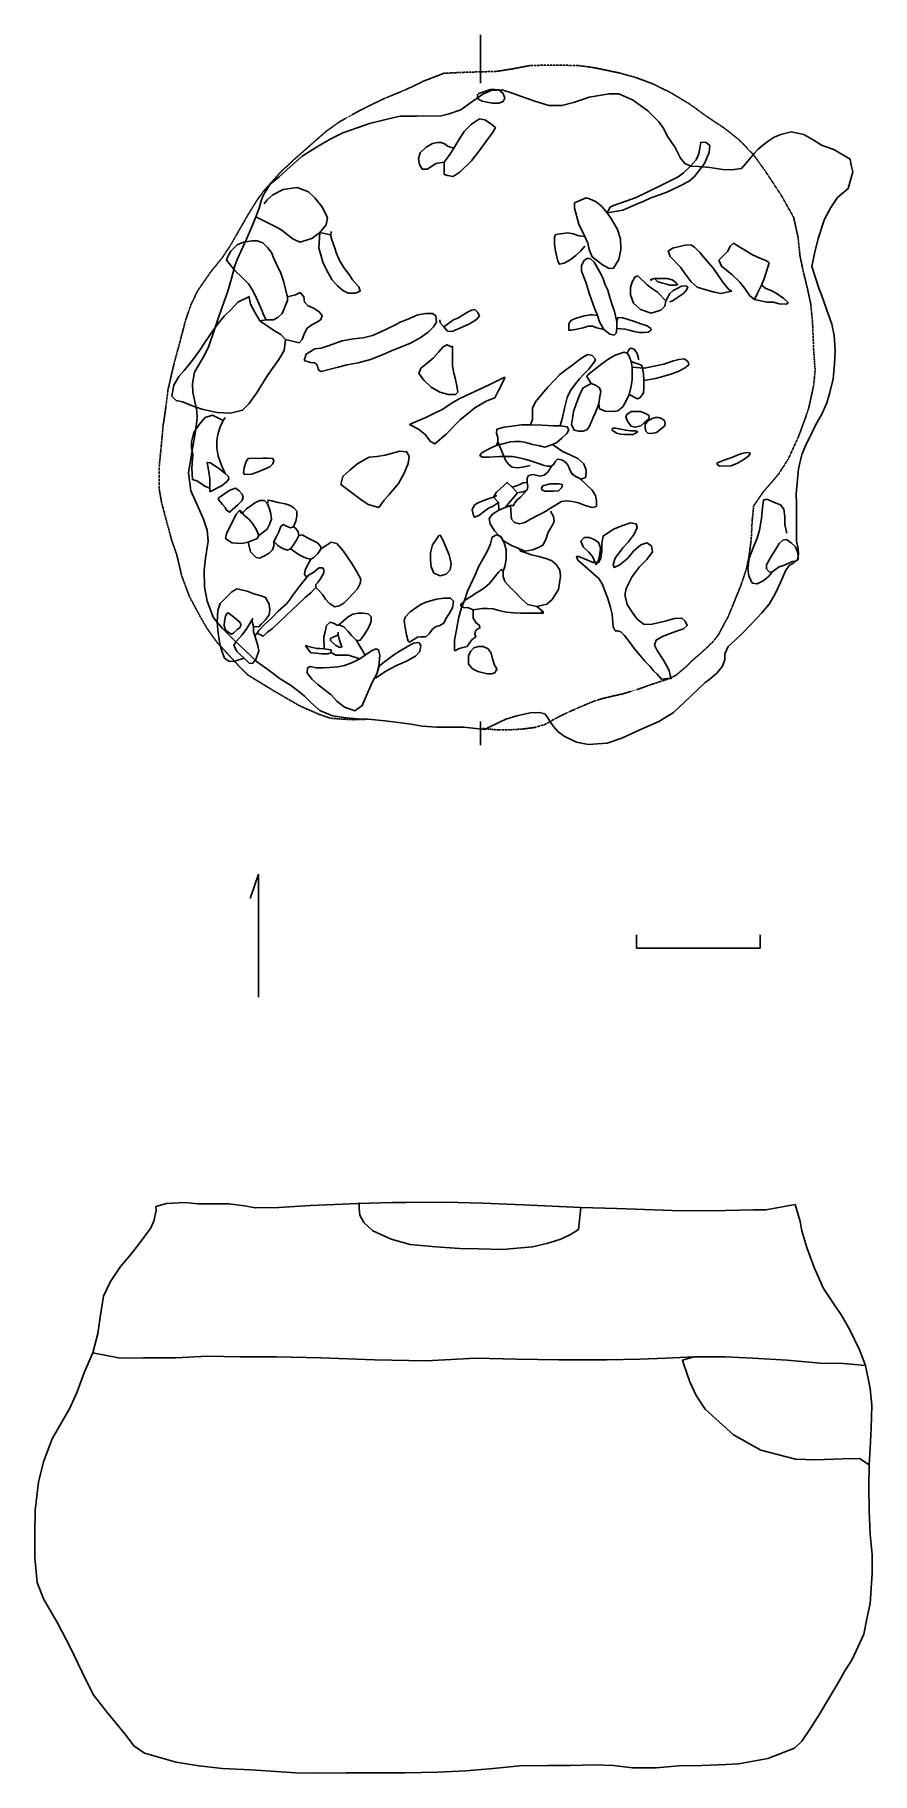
# Model space of a CAD drawing. Extents: x 4502 to 23438, y 8342 to 47637.
import ezdxf

# ---------------------------------------------------------------- set-up
doc = ezdxf.new("R2010")
doc.units = 0
doc.linetypes.add('HIDDEN', pattern=[0.375, 0.25, -0.125])
for name, color, linetype in [('LAYER24', 8, 'CONTINUOUS'), ('LAYER25', 2, 'CONTINUOUS'), ('LAYER33', 3, 'CONTINUOUS'), ('LAYER49', 1, 'CONTINUOUS'), ('LAYER8', 7, 'CONTINUOUS')]:
    doc.layers.add(name, color=color, linetype=linetype)

msp = doc.modelspace()

# ---------------------------------------------------------------- linework, layer by layer
at = {"layer": 'LAYER24', "color": 8, "linetype": 'CONTINUOUS'}
for points in [[(14543.8338, 46312.9371), (14510.7287, 46279.8319), (14521.7534, 46191.5578), (14621.0666, 46136.3745), (14841.7722, 46092.247), (14996.2543, 46092.247), (15095.5663, 46125.3474), (15128.6715, 46202.5801), (15095.5663, 46312.9371), (14996.2543, 46390.1841), (14907.9814, 46401.2065), (14808.6682, 46401.2065), (14543.8338, 46312.9371)], [(13793.4583, 44470.1357), (13760.3543, 44481.1581), (13837.6026, 44459.0943), (13958.9807, 44437.0305), (14124.5019, 44536.3413), (14367.2724, 44779.0952), (14554.8574, 45021.8682), (14731.4188, 45264.6364), (14852.7969, 45419.1209), (14919.0049, 45540.5097), (14808.6682, 45628.7839), (14676.251, 45717.058), (14554.8574, 45739.1218), (14378.3115, 45617.7425), (14212.7903, 45452.2213), (14091.3979, 45264.6364), (13981.06, 45077.0371), (13903.8117, 44955.6578), (13826.5635, 44845.3056), (13760.3543, 44757.0314), (13760.3543, 44481.1581)], [(13981.06, 45077.0371), (13837.6026, 45121.179), (13782.4348, 45165.3256), (13694.1463, 45198.4308), (13605.8734, 45198.4308), (13495.52, 45176.3479), (13352.0781, 45099.1152), (13219.6609, 44966.6849), (13175.5167, 44834.2832), (13197.5816, 44701.8625), (13263.7896, 44602.5517), (13374.143, 44602.5517), (13473.455, 44657.7206), (13572.7682, 44723.9262), (13760.3543, 44757.0314)], [(17445.9727, 43609.4199), (17512.1818, 43741.8406), (17589.4301, 43774.9411), (17887.3684, 43885.279), (18097.0195, 43962.5308), (18361.8539, 44083.9196), (18670.8324, 44238.4042), (18902.5628, 44348.7421), (19046.0202, 44425.9891), (19167.3971, 44514.2632), (19321.8781, 44657.7206), (19454.2953, 44812.2004), (19520.5056, 44944.6164), (19542.5861, 45077.0371), (19564.6499, 45209.4531), (19686.0268, 45198.4308), (19763.2762, 45132.2204), (19752.236, 44977.7216), (19641.8981, 44723.9262), (19421.1913, 44437.0305), (19299.8143, 44326.6783), (19112.2282, 44227.3627), (18781.1846, 44072.883), (18582.5595, 44006.6726), (18417.0383, 43940.467), (18273.5809, 43874.2566), (18108.0585, 43808.0462), (17953.5776, 43741.8406), (17799.08, 43675.6303), (17445.9727, 43609.4199)], [(10218.1934, 41634.1882), (10218.1934, 41711.4352), (10129.9205, 42064.5413), (10063.7113, 42252.1453), (9964.3981, 42450.7717), (9909.2291, 42583.1877), (9854.0453, 42715.6037), (9765.7723, 42825.9416), (9655.4195, 42936.2938), (9534.042, 42980.4404), (9423.6892, 42980.4404), (9225.0634, 42947.3352), (9081.6215, 42892.1519), (8938.1647, 42748.7088), (8871.9561, 42638.3566), (8838.8515, 42539.0458), (9026.4376, 42307.3143), (9191.9588, 42152.8298), (9335.4162, 42009.3771), (9434.7288, 41854.8926), (9511.9776, 41700.3938), (9578.1862, 41545.914), (9633.3552, 41413.4981), (9677.4994, 41303.1458), (9732.6677, 41192.8079), (9898.1895, 41192.8079), (9997.5033, 41247.9769), (10096.8165, 41336.2463), (10096.8165, 41336.2463)], [(11211.3228, 43190.0891), (11189.2579, 43112.8564), (11222.3619, 43002.5042), (11277.5308, 42836.983), (11321.675, 42693.5256), (11398.9244, 42516.9773), (11509.2612, 42351.4561), (11608.5743, 42219.0401), (11685.8226, 42097.6465), (11829.28, 41943.1668), (11862.384, 41843.8512), (11752.0317, 41799.7094), (11586.5094, 41799.7094), (11465.1324, 41854.8926), (11343.74, 41965.2305), (11222.3619, 42108.6879), (11089.9447, 42340.4195), (11012.6965, 42494.8992), (10968.5677, 42660.4204), (10924.4235, 42814.9192), (10946.4885, 43168.0253), (11189.2579, 43112.8564)], [(17026.6562, 42583.1877), (16982.512, 42583.1877), (16916.304, 42528.0044), (16861.135, 42417.6665), (16861.135, 42296.2729), (16960.4482, 42042.4776), (17048.7211, 41777.6456), (17081.8251, 41667.2934), (17159.0745, 41457.6399), (17225.2825, 41292.1187), (17269.4113, 41148.6613), (17368.7244, 40972.1035), (17501.1416, 40872.7879), (17600.4548, 40850.7242), (17644.599, 40894.866), (17666.6628, 40994.1816), (17666.6628, 41148.6613), (17611.4938, 41380.3929), (17556.3261, 41534.8726), (17501.1416, 41700.3938), (17457.0129, 41865.9197), (17401.8284, 41987.3086), (17346.6595, 42141.7931), (17269.4113, 42285.2315), (17148.0343, 42494.8992), (17070.7849, 42572.1463), (16982.512, 42583.1877)], [(18450.1423, 42075.5827), (18428.0618, 42108.6879), (18516.3503, 42130.7517), (18648.7675, 42130.7517), (18803.2496, 42130.7517), (18913.603, 42097.6465), (18990.8357, 42042.4776), (19034.98, 41987.3086), (18990.8357, 41976.2719), (18858.4186, 41976.2719), (18792.2094, 41998.3357), (18703.9364, 42020.4138), (18593.5842, 42053.519), (18516.3503, 42130.7517)], [(10218.1934, 41711.4352), (10394.7548, 41755.5818), (10505.107, 41810.7508), (10582.3409, 41711.4352), (10604.4202, 41590.0606), (10681.6529, 41512.8089), (10803.0466, 41457.6399), (10924.4235, 41380.3929), (11001.6717, 41292.1187), (10968.5677, 41203.8303), (10891.3195, 41148.6613), (10769.9426, 41082.4557), (10659.5892, 41005.2039), (10604.4202, 40894.866), (10549.2358, 40751.4086), (10483.0278, 40674.1616), (10174.0647, 40751.4086)], [(18869.4576, 41590.0606), (18869.4576, 41601.083), (18935.6668, 41634.1882), (19034.98, 41700.3938), (19167.3971, 41788.6822), (19244.6454, 41876.9564), (19266.7103, 41932.1253), (19222.5661, 41965.2305), (19123.2529, 41954.2082), (19023.9397, 41899.0392), (18935.6668, 41854.8926), (18858.4186, 41788.6822), (18770.1456, 41623.1611)], [(20932.967, 41976.2719), (21032.2802, 41899.0392), (21153.6571, 41854.8926), (21264.0094, 41799.7094), (21440.5553, 41678.33), (21539.8684, 41579.0192), (21495.7409, 41545.914), (21330.2173, 41556.9412), (21208.8261, 41590.0606), (21054.344, 41590.0606), (20778.4706, 41656.2663)], [(10096.8165, 41336.2463), (10218.1934, 41634.1882)], [(10593.38, 40276.9089), (10604.4202, 40298.9917), (10637.5254, 40420.3663), (10836.1506, 40541.7456), (10979.5925, 40552.787), (11134.0889, 40607.956), (11454.0922, 40718.3082), (11707.8875, 40762.45), (11928.5931, 40784.5138), (12138.243, 40839.6828), (12314.8044, 40916.9345), (12656.8882, 41082.4557), (12767.2249, 41137.6247), (12921.7226, 41203.8303), (13164.4765, 41303.1458), (13341.0378, 41336.2463), (13495.52, 41336.2463), (13572.7682, 41281.0821), (13583.8084, 41137.6247), (13517.6004, 41038.3091), (13396.2068, 40916.9345), (13219.6609, 40784.5138), (12998.9553, 40663.1392), (12833.4341, 40596.9289), (12579.6388, 40497.6181), (12381.0136, 40409.3296), (12094.1143, 40298.9917), (11818.2397, 40221.7399), (11564.4456, 40177.5981), (11365.8193, 40122.4291), (10979.5925, 40023.1183), (10935.4637, 40045.1821), (10913.3833, 40089.3239), (10891.3195, 40144.4929), (10869.2545, 40188.6395), (10825.1103, 40221.7399), (10736.8374, 40232.7813), (10593.38, 40276.9089)], [(13661.0412, 41192.8079), (13672.0814, 41126.5976), (13749.3296, 41038.3091), (13837.6026, 40938.9983), (13936.9157, 40927.9712), (14179.6863, 41038.3091), (14334.1673, 41104.5195), (14488.6494, 41203.8303), (14554.8574, 41281.0821), (14510.7287, 41369.3515), (14455.5454, 41424.5395), (14378.3115, 41413.4981), (14290.023, 41369.3515), (14190.7099, 41303.1458), (14080.3731, 41236.9355), (13970.0197, 41192.8079), (13749.3296, 41038.3091)], [(17225.2825, 41292.1187), (17114.9291, 41303.1458), (17059.7614, 41303.1458), (16927.3442, 41281.0821), (16850.0948, 41259.0135), (16728.7178, 41225.9131), (16651.4696, 41192.8079), (16607.3254, 41159.7027), (16574.2202, 41104.5195), (16574.2202, 41005.2039), (16574.2202, 40961.0764), (16585.2604, 40961.0764), (16640.4294, 40961.0764), (16761.8218, 40983.1402), (16905.2637, 41016.2453), (17015.6171, 41049.3505), (17114.9291, 41049.3505), (17114.9291, 41049.3505)], [(9732.6677, 41192.8079), (9589.2109, 41170.7251)], [(17114.9291, 41049.3505), (17214.2423, 41016.2453), (17368.7244, 40972.1035)], [(17666.6628, 41148.6613), (17688.7432, 41247.9769), (17799.08, 41236.9355), (17920.4736, 41203.8303), (18063.9143, 41159.7027), (18207.3717, 41104.5195), (18350.8291, 41060.3919), (18428.0618, 40994.1816), (18439.1021, 40961.0764), (18372.8941, 40916.9345), (18284.6211, 40905.8931), (18174.2677, 40905.8931), (18052.8908, 40927.9712), (17942.5374, 40961.0764), (17854.2644, 40983.1402), (17666.6628, 40994.1816)], [(17170.0981, 40265.8865), (17170.0981, 40310.0141), (17103.8901, 40387.2658), (17004.5769, 40409.3296), (16872.1597, 40332.0969), (16640.4294, 40155.5343), (16508.0122, 40067.2602), (16375.595, 39956.9079), (16243.1779, 39824.4896), (16099.7359, 39670.0098), (15967.3188, 39515.511), (15834.9016, 39349.9898), (15757.6534, 39206.5491), (15757.6534, 38941.7148), (15757.6534, 38941.7148)], [(16386.6353, 38798.2574), (16386.6353, 38831.3602), (16430.7795, 38985.8423), (16485.9473, 39228.6129), (16541.1162, 39438.2783), (16618.3656, 39592.7604), (16717.6776, 39736.2178), (16816.9908, 39857.5948), (16916.304, 39967.947), (17026.6562, 40078.2825), (17170.0981, 40265.8865)], [(18008.7466, 40122.4291), (18284.6211, 40100.3653), (18394.9579, 40122.4291), (18726.0014, 40188.6395), (18946.707, 40265.8865), (19068.084, 40298.9917), (19189.4609, 40310.0141), (19277.7493, 40243.8084), (19288.7741, 40177.5981), (19189.4609, 40100.3653), (19046.0202, 40023.1183), (18880.4978, 39967.947), (18703.9364, 39912.7637), (18538.4153, 39868.6338), (18538.4153, 39868.6338)], [(15139.7105, 39890.6999), (15117.6313, 39890.6999), (14974.1894, 39824.4896), (14808.6682, 39736.2178), (14532.7936, 39614.8242), (14356.2322, 39526.5524), (14113.4771, 39416.1978), (13936.9157, 39316.8846), (13705.1854, 39162.4049), (13572.7682, 39096.1945), (13341.0378, 38985.8423), (13109.3087, 38886.5291), (12976.8903, 38831.3602), (13175.5167, 38721.008), (13329.9988, 38599.631), (13451.3913, 38445.1489), (13550.7044, 38389.9656), (13804.4986, 38610.67), (14124.5019, 38930.6733), (14455.5454, 39206.5491), (14720.3798, 39361.0289), (14907.9814, 39427.2392), (14985.2141, 39592.7604), (15139.7105, 39890.6999)], [(17081.8251, 39758.2816), (16905.2637, 39658.9684), (16850.0948, 39559.6552), (16794.927, 39427.2392), (16739.7426, 39272.7571), (16684.5736, 39118.2607), (16662.5098, 38963.7785), (16640.4294, 38831.3602), (16695.6138, 38698.9442), (16794.927, 38676.8804), (16905.2637, 38676.8804), (16982.512, 38709.9832), (17037.6809, 38776.1912), (17037.6809, 38776.1912)], [(18538.4153, 39868.6338), (18273.5809, 39824.4896)], [(17037.6809, 38776.1912), (17092.8654, 38897.5705), (17125.9694, 38985.8423), (17181.1383, 39096.1945), (17258.3865, 39294.8209)], [(15757.6534, 38941.7148), (15713.5092, 38820.3211)], [(14974.1894, 38434.1098), (14941.0854, 38356.8604), (14863.8372, 38323.7552), (14731.4188, 38257.5472), (14621.0666, 38191.3392), (14565.8976, 38125.1313), (14621.0666, 38092.0261), (14775.5642, 38092.0261), (15007.2934, 38103.0651), (15172.8157, 38103.0651), (15305.2329, 38103.0651), (15426.6098, 38081.0013), (15581.092, 38047.8985), (15713.5092, 38003.7543), (15713.5092, 38003.7543), (15912.1343, 37937.5439), (16022.4877, 37904.4411), (16099.7359, 37882.375), (16188.0089, 37882.375), (16243.1779, 37937.5439), (16265.2571, 37992.7129), (16320.4261, 38047.8985), (16419.7393, 38025.8181), (16508.0122, 37970.6491), (16563.1967, 37904.4411), (16596.3007, 37827.1917), (16640.4294, 37727.8785), (16728.7178, 37650.6458), (16861.135, 37595.4626), (16960.4482, 37639.6068), (16971.4729, 37794.0865), (16916.304, 37937.5439), (16783.8868, 38058.9209), (16640.4294, 38125.1313), (16541.1162, 38169.2755), (16452.8433, 38213.4197), (16210.0739, 38378.9409)], [(16210.0739, 38378.9409), (16033.528, 38312.7329), (15923.1746, 38345.8357), (15757.6534, 38378.9409), (15603.1712, 38423.0684), (15481.7788, 38445.1489), (15360.4007, 38445.1489), (15261.0887, 38434.1098), (14941.0854, 38356.8604)], [(19928.7974, 37959.6101), (19928.7974, 37926.5049), (19995.0066, 37882.375), (20248.7995, 37893.3997), (20403.2983, 37959.6101), (20535.7143, 38036.8571), (20657.0912, 38125.1313), (20679.1574, 38180.3145), (20612.947, 38191.3392), (20491.5701, 38169.2755), (20370.1931, 38125.1313), (20259.8409, 38081.0013), (20149.4863, 38047.8985), (19928.7974, 37959.6101)], [(16640.4294, 37727.8785), (16651.4696, 37705.8148), (16717.6776, 37661.6705), (16828.031, 37606.5016), (17103.8901, 37341.6672), (17181.1383, 37220.2903), (17203.2021, 37098.8967), (17203.2021, 36977.5197), (17103.8901, 36955.4559), (16949.408, 36999.5835), (16794.927, 37054.7691), (16651.4696, 37087.8719), (16530.0927, 37098.8967), (16408.699, 37087.8719), (16165.9451, 36933.3755), (16165.9451, 36933.3755), (16055.5917, 36867.1675), (15989.3837, 36834.0623), (15868.0056, 36767.8543), (15713.5092, 36690.6216), (15581.092, 36613.3722), (15459.7138, 36580.267), (15349.3616, 36613.3722), (15283.1524, 36690.6216), (15272.1277, 36767.8543), (15261.0887, 36999.5835), (15327.2967, 36999.5835), (15360.4007, 37054.7691), (15415.5696, 37132.0018), (15481.7788, 37187.1851), (15570.0672, 37275.4592), (15636.2752, 37352.7063), (15647.3, 37429.939), (15636.2752, 37518.2274), (15636.2752, 37617.5406), (15669.3804, 37672.7096), (15768.6924, 37694.7734), (15834.9016, 37683.751), (15923.1746, 37661.6705), (16022.4877, 37683.751), (16099.7359, 37749.959), (16188.0089, 37882.375)], [(15636.2752, 37518.2274), (15547.9868, 37507.1884), (15470.7541, 37474.0832), (15393.5059, 37440.9804), (15294.1927, 37407.8752)], [(15636.2752, 37352.7063), (15603.1712, 37330.6282), (15547.9868, 37308.5621), (15492.819, 37297.523), (15415.5696, 37286.4983)], [(16011.4475, 37452.0195), (15989.3837, 37440.9804), (15956.2785, 37385.8115), (15967.3188, 37352.7063), (16033.528, 37319.6035), (16132.8399, 37319.6035), (16232.1531, 37319.6035), (16342.491, 37330.6282), (16408.699, 37396.8362), (16430.7795, 37440.9804), (16419.7393, 37474.0832), (16353.5301, 37485.1246), (16265.2571, 37485.1246), (16154.9049, 37485.1246), (16011.4475, 37452.0195)], [(14941.0854, 37231.315), (14930.0451, 37209.2489), (14874.8762, 37187.1851), (14775.5642, 37154.0799), (14632.1068, 37098.8967), (14543.8338, 37065.7915), (14444.5207, 37010.6249), (14389.3362, 36900.2703), (14422.4402, 36767.8543), (14444.5207, 36734.7491), (14543.8338, 36767.8543), (14643.1458, 36845.1013), (14764.524, 36933.3755), (14852.7969, 36977.5197), (14985.2141, 37065.7915)], [(9478.8736, 34053.3004), (9534.042, 34108.4837), (9567.1466, 34174.6941), (9699.5637, 34307.1101), (9854.0453, 34450.5532), (10008.5435, 34605.0472), (10185.0894, 34770.5684), (10262.3376, 34858.8425), (10339.5858, 34969.1947), (10449.9238, 35123.6769), (10560.276, 35267.1319), (10692.6932, 35421.6164)], [(10858.2155, 35189.8849), (10858.2155, 35211.9486), (10902.3597, 35256.0929), (10957.5275, 35333.3446), (11001.6717, 35410.5774), (11034.7769, 35476.7854), (11034.7769, 35531.971), (11012.6965, 35587.1376), (10979.5925, 35587.1352), (10935.4637, 35587.1376), (10869.2545, 35542.991), (10814.0713, 35487.8244), (10692.6932, 35421.6164)], [(10858.2155, 35145.7406), (10803.0466, 35090.5717), (10747.8621, 35024.3661), (10615.4449, 34914.0091), (10449.9238, 34759.5293), (10328.5456, 34649.1771), (10174.0647, 34494.695), (10030.6073, 34362.2766), (9876.1251, 34218.8216), (9765.7723, 34130.5475), (9666.4592, 34042.2733), (9534.042, 34108.4837)], [(11354.7802, 34285.0296), (11376.844, 34296.071), (11487.1974, 34251.9244), (11586.5094, 34152.6136), (11674.7823, 34053.2981), (11774.0955, 33942.9601), (11862.384, 33953.9849), (11950.6569, 34075.3809), (12038.9299, 34218.8216), (12105.1391, 34373.318), (12105.1391, 34483.656), (12038.9299, 34549.864), (11917.5529, 34560.903), (11818.2397, 34560.903), (11696.8628, 34538.8392), (11586.5094, 34483.656), (11376.844, 34296.071)], [(10659.5892, 33843.647), (10626.4852, 33821.5713), (10747.8621, 33667.0891), (10858.2155, 33656.0453), (10990.6327, 33645.0254), (11134.0889, 33645.023), (11200.2981, 33678.1282), (11200.2981, 33733.2971), (11145.1136, 33744.3338), (11045.8005, 33755.3585), (10946.4885, 33766.4023), (10880.2793, 33766.3999), (10626.4852, 33821.5713)], [(11365.8193, 34130.5498), (11365.8193, 34075.3809), (11387.8842, 33976.0653), (11420.9882, 33865.7155), (11443.0532, 33799.5027), (11398.9244, 33788.4661), (11310.6348, 33832.6079), (11233.4021, 33898.8159), (11189.2579, 33942.9601), (11189.2579, 33987.0901), (11365.8193, 34075.3809)], [(12193.4275, 33093.2738), (12215.4913, 33104.3129), (12458.2618, 33258.795), (12678.952, 33380.1886), (12910.6823, 33479.5018), (13109.3087, 33589.8397), (13208.6207, 33700.1919), (13230.6856, 33832.6103), (13186.5569, 33898.8183), (13065.1633, 33887.7793), (12932.7461, 33810.5465), (12767.2249, 33711.2334), (12623.783, 33622.9449), (12502.3906, 33534.6708), (12414.1176, 33468.4628), (12292.7407, 33369.1496), (12237.5562, 33192.587)]]:
    msp.add_lwpolyline(points, dxfattribs=at)
at = {"layer": 'LAYER25', "color": 2, "linetype": 'CONTINUOUS'}
for points in [[(16706.6386, 43841.1514), (16706.6386, 43719.7769), (16805.9506, 43355.6293), (16938.3677, 43079.7512), (17004.5769, 42925.2571), (17037.6809, 42781.814), (17103.8901, 42616.2929), (17335.6205, 42439.7303), (17490.1169, 42351.4561), (17589.4301, 42362.4832), (17710.807, 42561.1096), (17754.9512, 42781.814), (17743.9122, 43024.5679), (17677.703, 43234.2357), (17545.2858, 43465.9625), (17445.9727, 43609.4199), (17324.5957, 43752.863), (17192.1785, 43863.2152), (17048.7211, 43929.4256), (16971.4729, 43951.4894), (16706.6386, 43841.1514)], [(16287.3221, 43123.8835), (16254.2181, 43068.7145), (16254.2181, 42903.1934), (16276.2819, 42748.7088), (16331.4663, 42516.9773), (16364.5703, 42450.7717), (16474.9082, 42472.8355), (16607.3254, 42550.0825), (16739.7426, 42649.379), (16839.0557, 42748.7088), (16938.3677, 42859.0468), (16938.3677, 42859.0468)], [(16938.3677, 43079.7512), (16805.9506, 43090.7783), (16673.5334, 43134.9201), (16552.1564, 43156.9839), (16287.3221, 43123.8835)], [(20259.8409, 41843.8512), (20193.6329, 41876.9564), (20061.2146, 42042.4776), (19851.5492, 42351.4561), (19663.963, 42572.1463), (19542.5861, 42715.6037), (19421.1913, 42836.983), (19332.9183, 42892.1519), (19211.5414, 42881.1248), (19079.1242, 42848.0244), (18924.6266, 42814.9192), (18825.3134, 42748.7088), (18869.4576, 42627.3343), (19101.188, 42384.5613), (19211.5414, 42230.0673), (19343.9585, 42053.519), (19476.3757, 41932.1253), (19730.171, 41854.8926), (19873.6284, 41821.7874), (20017.0703, 41788.6822), (20259.8409, 41843.8512)], [(18141.1637, 42185.935), (18074.9545, 42163.8569), (18008.7466, 42053.519), (17975.6414, 41921.0839), (17975.6414, 41755.5818), (18041.8505, 41567.9778), (18196.3315, 41424.5395), (18439.1021, 41347.2877), (18659.7922, 41413.4981), (18748.0806, 41501.7722), (18770.1456, 41623.1611), (18582.5595, 41821.7874), (18450.1423, 41910.0616), (18350.8291, 41987.3086), (18141.1637, 42185.935)], [(9357.4806, 41722.4766), (9346.4558, 41700.3938), (9379.5604, 41545.914), (9478.8736, 41369.3515), (9589.2109, 41170.7251), (9898.1895, 40961.0764), (10063.7113, 40861.7656), (10174.0647, 40751.4086), (10140.9607, 40497.6181), (10019.5671, 40298.9917), (9765.7723, 39934.8418), (9534.042, 39559.6552), (9346.4558, 39305.8599), (9202.999, 39151.3635), (8927.1245, 39085.1555), (8629.1855, 39096.1921), (8276.0782, 39173.4439), (8022.2835, 39261.7181), (7845.7221, 39338.9651), (7702.2647, 39372.0703), (7602.9521, 39471.3835), (7647.0963, 39714.1374), (7757.4491, 39912.7637), (7878.8267, 40045.1821), (8077.4525, 40287.9503), (8231.934, 40508.6404), (8364.3512, 40707.2668), (8507.8086, 40916.9345), (8673.3297, 41137.6247), (8794.7073, 41281.0821), (8949.2043, 41435.5618), (9092.6462, 41590.0606), (9357.4806, 41722.4766)], [(16982.512, 39912.7637), (17015.6171, 39956.9079), (17148.0343, 40067.2602), (17324.5957, 40199.6761), (17457.0129, 40298.9917), (17622.5341, 40398.3025), (17832.1852, 40464.5129), (17898.3931, 40442.43), (17942.5374, 40376.2244), (17986.6816, 40254.8451), (18008.7466, 40122.4291), (18008.7466, 40001.0498), (18008.7466, 39846.5557), (17986.6816, 39692.0736), (17942.5374, 39504.4863), (17876.3294, 39361.0289), (17799.08, 39228.6129), (17688.7432, 39140.3387), (17578.3898, 39118.2607), (17401.8284, 39129.2997), (17269.4113, 39184.4687), (17258.3865, 39294.8209), (17280.4515, 39460.342), (17302.5153, 39570.6966), (17269.4113, 39658.9684), (17181.1383, 39714.1374), (17081.8251, 39758.2816), (16982.512, 39912.7637)], [(8463.6644, 37385.8091), (8364.3512, 37429.9366), (8165.7254, 37551.3326), (8066.4122, 37584.4378), (8055.3881, 37838.2308), (8077.4525, 38147.2093), (8044.3479, 38301.6915), (8044.3479, 38434.1098), (8099.5168, 38643.7752), (8220.9099, 38831.3602), (8353.327, 38985.8423), (8518.8482, 39041.0279), (8761.6027, 38919.6343)], [(8805.7469, 38985.8423), (8761.6027, 38919.6343), (8695.3941, 38776.1912), (8640.2257, 38599.631), (8618.1614, 38467.2126), (8618.1614, 38290.6524), (8651.2654, 38114.1065), (8695.3941, 37992.7129), (8728.4987, 37882.3726), (8805.7469, 37716.8538)], [(17887.3684, 39052.0503), (17865.2892, 38996.8813), (17909.4334, 38886.5291), (17986.6816, 38787.2159), (18074.9545, 38765.1522), (18207.3717, 38798.2574), (18284.6211, 38864.4654), (18383.9331, 38952.7371), (18394.9579, 39029.9865), (18295.6447, 39085.1555), (18196.3315, 39118.2607), (18074.9545, 39118.2607), (17986.6816, 39118.2607), (17887.3684, 39052.0503)], [(18737.0404, 38787.2159), (18759.1054, 38842.4016), (18737.0404, 38919.6343), (18670.8324, 38963.7785), (18604.6232, 38985.8423), (18538.4153, 38985.8423), (18461.167, 38963.7785), (18361.8539, 38908.6096), (18306.6849, 38831.3602), (18306.6849, 38754.1131), (18317.7251, 38676.8804), (18361.8539, 38632.7362), (18450.1423, 38621.6948), (18560.479, 38643.7752), (18737.0404, 38787.2159)], [(16210.0739, 38378.9409), (16309.3859, 38423.0684), (16419.7393, 38522.3816), (16530.0927, 38621.6948), (16574.2202, 38709.9832), (16541.1162, 38776.1912), (16386.6353, 38798.2574), (16232.1531, 38798.2574), (15967.3188, 38809.2964), (15713.5092, 38820.3211), (15503.8581, 38820.3211), (15294.1927, 38787.2159), (15117.6313, 38765.1522), (14952.1101, 38721.008), (14941.0854, 38632.7362), (14974.1894, 38533.423), (14974.1894, 38434.1098)], [(18141.1637, 38665.839), (18085.9948, 38687.9028), (17975.6414, 38687.9028), (17865.2892, 38698.9442), (17754.9512, 38721.008), (17633.5588, 38743.0884), (17567.3496, 38743.0884), (17556.3261, 38698.9442), (17655.6392, 38632.7362), (17743.9122, 38610.67), (17843.2242, 38599.631), (17964.6023, 38599.631), (18030.8103, 38599.631), (18141.1637, 38665.839)], [(12281.7004, 36955.4559), (12403.0774, 37120.9771), (12513.4308, 37242.3541), (12723.0962, 37496.1494), (12855.5134, 37727.8785), (12943.7863, 37948.5853), (12965.8513, 38114.1065), (12910.6823, 38213.4197), (12756.2002, 38224.4444), (12425.1578, 38136.1703), (12237.5562, 38103.0651), (12061.0103, 38092.0261), (11807.1995, 37948.5853), (11630.6536, 37805.1279), (11465.1324, 37650.6458), (11420.9882, 37474.0832), (11752.0317, 37220.2879), (11873.4087, 37131.9995), (12038.9299, 37021.6639), (12281.7004, 36955.4559)], [(14974.1894, 38434.1098), (15150.7353, 38003.7543), (15227.9835, 37915.4802), (15294.1927, 37860.2969), (15426.6098, 37849.2722), (15570.0672, 37871.3359), (15702.4844, 37904.4411)], [(15095.5663, 35509.8906), (15051.4221, 35554.0348), (14985.2141, 35487.8268), (14874.8762, 35344.3694), (14786.5877, 35234.0315), (14676.251, 35145.743), (14576.9378, 35079.535), (14477.6247, 35013.3247), (14389.3362, 34958.1557), (14323.1282, 34914.0115), (14223.815, 34847.8035), (14135.5421, 34770.5708), (14135.5421, 34726.4265), (14201.7501, 34693.3214), (14312.1035, 34682.2823), (14411.4167, 34638.1524), (14621.0666, 34671.2576), (14742.459, 34671.2576), (14863.8372, 34660.2185), (14996.2543, 34627.1134), (15161.7755, 34582.9691), (15327.2967, 34571.9444), (15481.7788, 34560.9054), (15525.923, 34560.9054), (15647.3, 34560.9054), (15779.7172, 34560.9054), (15923.1746, 34560.9054), (16000.4228, 34560.9054), (16000.4228, 34594.0082), (15923.1746, 34560.9054)], [(16000.4228, 34594.0082), (15856.9654, 34715.3875)], [(14941.0854, 33258.795), (14952.1101, 33302.9392), (14896.9411, 33391.2134), (14852.7969, 33534.6708), (14819.6917, 33656.0477), (14753.4837, 33755.3609), (14643.1458, 33810.5465), (14532.7936, 33810.5465), (14433.4804, 33777.4414), (14356.2322, 33700.1919), (14312.1035, 33600.8788), (14312.1035, 33490.5266), (14312.1035, 33413.2938), (14400.3764, 33302.9392), (14521.7534, 33247.7703), (14643.1458, 33214.6651), (14742.459, 33192.587), (14819.6917, 33192.587), (14907.9814, 33214.6651), (14952.1101, 33302.9392)]]:
    msp.add_lwpolyline(points, dxfattribs=at)
at = {"layer": 'LAYER33', "color": 3, "linetype": 'CONTINUOUS'}
for points in [[(14576.9378, 46544.6639), (14576.9378, 47637.1065)], [(14576.9378, 31581.5148), (14576.9378, 32111.1835)]]:
    msp.add_lwpolyline(points, dxfattribs=at)
at = {"layer": 'LAYER49', "color": 1, "linetype": 'CONTINUOUS'}
for points in [[(9688.5235, 43819.0734), (9754.7321, 43907.3618), (9887.1493, 44017.6997), (10118.8802, 44139.0886), (10438.899, 44183.2209), (10692.6932, 44083.9196), (10836.1506, 43951.4894), (10990.6327, 43752.863), (11123.0499, 43510.1091), (11089.9447, 43344.5879), (10946.4885, 43168.0253), (10769.9426, 43035.6093), (10494.068, 42947.3352), (10339.5858, 43024.5679), (10207.1687, 43123.8835), (10085.7762, 43223.1943), (9964.3981, 43289.4047), (9500.938, 43521.1314)], [(21109.5129, 42483.8769), (21043.3049, 42528.0044), (20877.7814, 42594.21), (20712.2602, 42671.4618), (20568.8195, 42759.736), (20447.4259, 42836.983), (20303.9851, 42925.2571), (20226.7357, 42859.0468), (20171.5668, 42748.7088), (20050.1755, 42627.3343), (19972.9416, 42539.0458), (20028.1094, 42406.6251), (20259.8409, 42219.0401), (20447.4259, 42042.4776), (20557.7781, 41899.0392), (20668.1327, 41733.499), (20778.4706, 41656.2663), (20844.6786, 41799.7094), (20932.967, 41976.2719), (20999.175, 42141.7931), (21109.5129, 42483.8769)], [(13947.956, 40596.9289), (13914.852, 40585.8874), (13826.5635, 40630.034), (13738.2906, 40585.8874), (13627.9372, 40464.5129), (13517.6004, 40332.0969), (13374.143, 40210.7033), (13230.6856, 40100.3653), (13186.5569, 39978.9717), (13307.9339, 39824.4896), (13462.416, 39670.0098), (13661.0412, 39559.6552), (13859.6675, 39504.4863), (14014.164, 39504.4863), (14069.3329, 39559.6552), (14047.2691, 39703.1126), (14014.164, 39846.5557), (13981.06, 39990.0131), (13947.956, 40144.4929), (13947.956, 40265.8865), (13947.956, 40596.9289)], [(17898.3931, 40442.43), (17942.5374, 40530.7185), (17986.6816, 40552.787), (18052.8908, 40530.7185), (18119.0988, 40431.4077), (18163.2275, 40287.9503)], [(17986.6816, 40254.8451), (17986.6816, 40254.8451), (18218.4119, 40166.5757), (18240.4757, 40111.3877), (18262.5407, 39967.947), (18273.5809, 39824.4896), (18273.5809, 39647.9294), (18262.5407, 39537.5915), (18185.3079, 39427.2392), (18130.1235, 39405.1731), (17942.5374, 39504.4863)], [(8463.6644, 37308.5597), (8463.6644, 37385.8091), (8463.6644, 37606.4992), (8419.5356, 37849.2722), (8397.4558, 37970.6491), (8474.704, 37959.6101), (8684.37, 37816.167), (8805.7469, 37716.8538), (8882.9957, 37650.6458), (8894.0199, 37595.4602), (8838.8515, 37529.2522), (8739.5383, 37452.0195), (8463.6644, 37308.5597)], [(9335.4162, 38069.9623), (9280.2473, 37992.7129), (9236.103, 37849.2722), (9225.0634, 37738.9176), (9247.1433, 37694.7734), (9401.6248, 37705.8124), (9556.1063, 37760.9837), (9820.9407, 37871.3359), (9887.1493, 37937.5416), (9909.2291, 38003.7543), (9887.1493, 38058.9185), (9765.7723, 38069.9599), (9655.4195, 38069.9623), (9556.1063, 38058.9209), (9335.4162, 38069.9623)], [(8651.2654, 37143.0409), (8673.3297, 37176.1437), (8794.7073, 37264.4178), (8916.1003, 37341.6649), (9037.4773, 37385.8091), (9125.7502, 37330.6282), (9191.9588, 37253.3931), (9214.0387, 37176.1461), (9180.9347, 37098.8943), (9092.6462, 37010.6225), (8905.0601, 36845.1013), (8827.8113, 36900.2703), (8805.7469, 36955.4559), (8750.5786, 37021.6639), (8651.2654, 37143.0409)], [(15139.7105, 36955.4559), (15415.5696, 37286.4983), (15294.1927, 37407.8752), (15183.8393, 37518.2274), (14941.0854, 37297.523), (14874.8762, 37187.1851), (14985.2141, 37065.7915), (14996.2543, 36889.2456)], [(9136.7905, 36889.2432), (9169.8944, 36823.0376), (9214.0387, 36845.1013), (9291.272, 36922.3508), (9390.5846, 36988.5587), (9478.8736, 37054.7691), (9589.2109, 37109.9357), (9666.4592, 37109.9333), (9699.5637, 37109.9357), (9765.7723, 37032.6863), (9809.9166, 36922.3484), (9843.0205, 36811.9985), (9854.0453, 36690.6216), (9809.9166, 36569.2256), (9754.7321, 36458.89), (9567.1466, 36315.4326)], [(9765.7723, 37032.6863), (9776.812, 37120.9771), (9865.0849, 37098.8967), (10008.5435, 37065.7891), (10163.0245, 37032.6887), (10273.3779, 36999.5811), (10361.6508, 36944.4145), (10427.8588, 36867.1675), (10427.8588, 36756.8296), (10405.795, 36646.4774), (10350.6106, 36514.0566), (10284.4014, 36491.9952), (10207.1687, 36525.098), (10118.8802, 36569.228), (10063.7113, 36525.098), (10019.5671, 36403.7068), (9964.3981, 36293.3689), (9909.2291, 36183.0167), (9909.2291, 36083.7035), (9876.1251, 35995.4293), (9798.8763, 35918.1823), (9699.5637, 35863.0134), (9589.2109, 35807.8277), (9511.9776, 35818.8691), (9445.769, 35885.0747), (9379.5604, 35951.2851), (9324.376, 36171.9752)], [(15338.3369, 36999.5835), (15261.0887, 36999.5835), (15139.7105, 36955.4559), (14996.2543, 36889.2456), (14852.7969, 36800.9571), (14775.5642, 36701.6439), (14797.628, 36580.267), (14896.9411, 36425.7872), (15007.2934, 36304.3936), (15117.6313, 36194.0557), (15283.1524, 36094.7425), (15448.6736, 36028.5345), (15592.131, 35962.3265), (15757.6534, 35995.4293), (15890.0706, 36050.5983), (16000.4228, 36105.7673), (16066.632, 36249.2247), (16110.7607, 36392.6821), (16188.0089, 36514.059), (16243.1779, 36635.436), (16232.1531, 36745.7905), (16165.9451, 36867.1675)], [(21495.7409, 36370.6016), (21495.7409, 36403.7068), (21462.6357, 36569.228), (21462.6357, 36745.7905), (21440.5553, 36911.3117), (21363.3225, 37010.6249), (21230.9066, 37065.7915), (21054.344, 37143.0409), (20977.0946, 37120.9771), (20955.0308, 36955.4559), (20932.967, 36701.6439), (20888.8228, 36436.8096), (20833.6538, 36260.2637), (20745.3654, 36039.5593), (20657.0912, 35807.8277), (20623.9884, 35576.0985), (20646.0522, 35410.5774), (20723.3016, 35245.0562), (20833.6538, 35222.9901), (20988.136, 35300.2395), (21098.4882, 35399.5526), (21098.4882, 35399.5526)], [(9136.7905, 36889.2432), (9059.5416, 36800.9571), (8982.3089, 36646.4774), (8916.1003, 36514.0566), (8838.8515, 36359.5769), (8816.7871, 36249.2223), (8960.2291, 36149.9115), (9180.9347, 36138.8701), (9324.376, 36171.9752), (9534.042, 36249.2247), (9567.1466, 36315.4326), (9511.9776, 36458.89), (9423.6892, 36591.3084), (9346.4558, 36679.5778), (9247.1433, 36767.8543), (9136.7905, 36889.2432)], [(17622.5341, 34163.6527), (17677.703, 34163.6527), (17754.9512, 34141.5889), (17832.1852, 34064.3395), (17920.4736, 33953.9873), (18063.9143, 33755.3609), (18185.3079, 33611.9202), (18295.6447, 33479.5018), (18417.0383, 33358.1106), (18483.2463, 33269.834), (18571.5192, 33181.5623), (18670.8324, 33071.2077), (18670.8324, 33071.2077), (18880.4978, 33093.2738), (18891.5226, 33082.2491), (18869.4576, 33159.4818), (18847.3938, 33269.834), (18792.2094, 33369.1496), (18714.9766, 33501.568), (18571.5192, 33722.2581), (18516.3503, 33843.6493), (18549.4555, 33953.9873), (18681.8727, 34031.2367), (18847.3938, 34097.4447), (19034.98, 34163.6527), (19167.3971, 34207.7969), (19255.6701, 34285.0296), (19211.5414, 34384.3428), (19134.2931, 34450.5532), (18968.7708, 34439.5284), (18759.1054, 34384.3428), (18461.167, 34318.1348), (18284.6211, 34307.1101), (18119.0988, 34428.487), (18008.7466, 34582.9691), (17898.3931, 34759.5317), (17854.2644, 34947.1167), (17854.2644, 35013.3247), (17876.3294, 35123.6793), (18008.7466, 35388.5136), (18174.2677, 35609.2037), (18339.7889, 35774.7249), (18472.2061, 35951.2851), (18450.1423, 36083.7035), (18339.7889, 36149.9115), (18207.3717, 36105.7673), (18041.8505, 35962.3265), (17909.4334, 35807.8277), (17732.872, 35653.348), (17600.4548, 35598.179), (17578.3898, 35664.387), (17622.5341, 35807.8277), (17799.08, 36039.5593), (17920.4736, 36171.9752), (18052.8908, 36348.5378), (18119.0988, 36503.02), (18097.0195, 36580.267), (17975.6414, 36602.3331), (17799.08, 36547.1642), (17589.4301, 36458.89), (17357.6997, 36304.3936), (17324.5957, 36138.8724), (17324.5957, 35962.3265), (17302.5153, 35807.8277), (17247.3475, 35708.5169), (17125.9694, 35708.5169), (16949.408, 35785.7639), (16805.9506, 35840.9329), (16750.7828, 35840.9329), (16783.8868, 35763.7002), (16949.408, 35620.2428), (17136.9941, 35454.7216), (17258.3865, 35344.3694), (17335.6205, 35211.951), (17390.8037, 35068.5103), (17457.0129, 34891.9477), (17523.2209, 34693.3214), (17556.3261, 34538.8416), (17578.3898, 34251.9268), (17622.5341, 34163.6527)], [(10350.6106, 36514.0566), (10405.795, 36480.9538), (10460.9628, 36403.7044), (10472.003, 36315.4326), (10416.8186, 36216.1171), (10350.6106, 36105.7649), (10284.4014, 36017.4955), (10218.1934, 35984.3903), (10129.9205, 36017.4931), (10063.7113, 36050.5983), (9997.5033, 36094.7425), (9909.2291, 36183.0167)], [(10472.003, 36315.4326), (10549.2358, 36337.4988), (10681.6529, 36260.2613), (10792.0063, 36205.0804), (10891.3195, 36149.9115), (10946.4885, 36094.7425), (10979.5925, 36039.5569), (10946.4885, 35973.3513), (10891.3195, 35907.1409), (10814.0713, 35818.8667), (10747.8621, 35785.7639), (10670.6294, 35796.8054), (10582.3409, 35829.9082), (10483.0278, 35885.0771), (10284.4014, 36017.4955)], [(11089.9447, 36094.7401), (11200.2981, 36171.9752)], [(11200.2981, 36171.9752), (11332.7153, 36138.8701)], [(13672.0814, 36326.4741), (13638.9774, 36315.4326), (13572.7682, 36216.1195), (13495.52, 36105.7673), (13451.3913, 35929.2213), (13451.3913, 35752.6611), (13462.416, 35609.2037), (13528.624, 35465.7606), (13672.0814, 35410.5774), (13804.4986, 35443.6802), (13892.7715, 35542.9934), (13914.852, 35686.4508), (13870.7077, 35885.0771), (13826.5635, 35984.3903), (13782.4348, 36094.7425), (13738.2906, 36205.0804), (13672.0814, 36326.4741)], [(14411.4167, 34638.1524), (14411.4167, 34616.0743), (14411.4167, 34549.864), (14411.4167, 34450.5532), (14477.6247, 34351.24), (14554.8574, 34285.0296), (14565.8976, 34229.8606), (14521.7534, 34207.7969), (14466.5844, 34163.6527), (14455.5454, 34086.4056), (14477.6247, 34031.2367), (14433.4804, 33998.1315), (14378.3115, 33953.9873), (14323.1282, 33876.7545), (14278.9995, 33810.5465), (14179.6863, 33788.4661), (14080.3731, 33755.3609), (14014.164, 33722.2581), (13992.0847, 33722.2581), (13992.0847, 33799.5051), (13992.0847, 33953.9873), (14036.2289, 34185.7164), (14058.2927, 34318.1348), (14091.3979, 34472.6312), (14146.5823, 34660.2185), (14234.8553, 34891.9477), (14290.023, 35057.4689), (14356.2322, 35200.9263), (14466.5844, 35443.6802), (14532.7936, 35609.2037), (14632.1068, 35785.7639), (14742.459, 35973.3513), (14808.6682, 36127.8477), (14841.7722, 36282.3298), (14941.0854, 36337.4988), (15040.3985, 36293.3689), (15117.6313, 36149.9115), (15161.7755, 35995.4293), (15161.7755, 35907.1409), (15161.7755, 35785.7639)], [(17192.1785, 35653.348), (17247.3475, 35763.7002), (17280.4515, 35907.1409), (17291.4917, 36039.5593), (17247.3475, 36160.9529), (17148.0343, 36227.1609), (17037.6809, 36271.2884), (16927.3442, 36271.2884), (16850.0948, 36194.0557), (16905.2637, 36061.6397), (17026.6562, 35940.2461), (17114.9291, 35840.9329), (17192.1785, 35653.348)], [(21098.4882, 35399.5526), (21175.7209, 35487.8268), (21164.6962, 35487.8268), (21109.5129, 35498.8658), (21043.3049, 35565.0738), (21043.3049, 35653.348), (21131.5934, 35807.8277), (21241.9289, 35984.3903), (21330.2173, 36138.8724), (21418.4915, 36216.1195), (21495.7409, 36227.1609), (21606.0764, 36149.9115), (21705.3896, 36061.6397), (21749.5338, 35951.2851), (21760.5753, 35851.9719), (21760.5753, 35774.7249), (21705.3896, 35741.6197), (21628.1569, 35730.595), (21539.8684, 35686.4508), (21429.5305, 35642.3065), (21330.2173, 35609.2037), (21164.6962, 35487.8268)], [(10615.4449, 35542.991), (10747.8621, 35785.7639)], [(10968.5677, 36017.4931), (11089.9447, 36094.7401)], [(10979.5925, 36039.5569), (10968.5677, 36017.4931)], [(11332.7153, 36138.8701), (11476.1572, 35973.3513)], [(11476.1572, 35973.3513), (11674.7823, 35686.4484)], [(15161.7755, 35785.7639), (15128.6715, 35620.2428), (15095.5663, 35509.8906), (15095.5663, 35388.5136), (15128.6715, 35278.159), (15250.0485, 35145.743), (15327.2967, 35079.535), (15525.923, 34869.8839), (15647.3, 34759.5317), (15856.9654, 34715.3875), (16077.6567, 34770.5708), (16199.0491, 34869.8839), (16342.491, 35101.6131), (16386.6353, 35399.5526), (16375.595, 35531.971), (16298.3623, 35653.348), (16188.0089, 35752.6611), (16033.528, 35807.8277), (15868.0056, 35851.9719), (15735.5884, 35885.0771), (15603.1712, 35929.2213), (15492.819, 35962.3265), (15448.6736, 36028.5345)], [(10604.4202, 35443.6778), (10615.4449, 35542.991)], [(10648.5489, 35377.4722), (10604.4202, 35443.6778)], [(10692.6932, 35421.6164), (10648.5489, 35377.4722)], [(11674.7823, 35686.4484), (11785.1357, 35498.8658)], [(11785.1357, 35498.8658), (11873.4087, 35333.3423)], [(9445.769, 34262.9634), (9567.1466, 34251.9268), (9622.3149, 34318.1324), (9710.6034, 34406.4208), (9798.8763, 34527.8002), (9820.9407, 34638.1524), (9798.8763, 34770.5708), (9721.6281, 34914.0091), (9622.3149, 34958.1533), (9456.7932, 35002.2999), (9302.3116, 35057.4665), (9070.5819, 35112.6378), (8960.2291, 35046.4298), (8838.8515, 34925.0529), (8695.3941, 34781.5955), (8640.2257, 34627.1134), (8629.1855, 34362.2766), (8640.2257, 34185.7164), (8662.2901, 34009.1705), (8695.3941, 33832.6103), (8739.5383, 33689.1529), (8794.7073, 33545.7122), (8894.0199, 33479.4994), (9004.3733, 33468.4628), (9070.5819, 33490.5266), (9236.103, 33545.7122)], [(10858.2155, 35145.7406), (10858.2155, 35189.8849)], [(10935.4637, 35068.5103), (10858.2155, 35145.7406)], [(11012.6965, 34980.2219), (10935.4637, 35068.5103)], [(11078.9056, 34880.9063), (11012.6965, 34980.2219)], [(11685.8226, 34991.2609), (11597.5496, 34891.9453)], [(11796.176, 35112.6355), (11685.8226, 34991.2609)], [(11862.384, 35234.0291), (11796.176, 35112.6355)], [(11873.4087, 35333.3423), (11862.384, 35234.0291)], [(11167.1941, 34781.5931), (11078.9056, 34880.9063)], [(11288.571, 34704.3604), (11167.1941, 34781.5931)], [(11387.8842, 34726.4242), (11288.571, 34704.3604)], [(11487.1974, 34792.6321), (11387.8842, 34726.4242)], [(11597.5496, 34891.9453), (11487.1974, 34792.6321)], [(12976.8903, 33909.8597), (12943.7863, 33931.9235), (12910.6823, 34075.3809), (12866.5381, 34285.0296), (12855.5134, 34395.3842), (12877.5783, 34472.6312), (12987.9305, 34594.0082), (13219.6609, 34748.4903), (13341.0378, 34814.6983), (13583.8084, 34880.9087), (13749.3296, 34902.9891), (13903.8117, 34902.9891), (13970.0197, 34836.7788), (13947.956, 34682.2823), (13881.7468, 34560.9054), (13804.4986, 34450.5532), (13749.3296, 34340.2152), (13661.0412, 34285.0296), (13561.728, 34251.9268), (13484.4952, 34196.7578), (13418.2873, 34097.4447), (13341.0378, 34031.2367), (13285.8701, 34031.2367), (13230.6856, 34031.2367), (13153.4529, 34020.1953), (12976.8903, 33909.8597)], [(8871.9561, 34571.942), (8849.8917, 34560.9054), (8816.7871, 34494.695), (8794.7073, 34384.3428), (8783.6831, 34274.0072), (8816.7871, 34185.714), (8871.9561, 34130.5475), (8949.2043, 34086.4056), (8993.3331, 34108.4813), (9026.4376, 34141.5889), (9081.6215, 34196.7555), (9147.8301, 34240.9021), (9158.8548, 34307.1101), (9136.7905, 34362.2766), (9059.5416, 34428.487), (8993.3331, 34483.6536), (8871.9561, 34571.942)], [(9434.7288, 34450.5532), (9412.665, 34406.4232), (9368.5202, 34329.1738), (9280.2473, 34196.7578), (9180.9347, 34064.3371), (9059.5416, 33920.8821), (9004.3733, 33843.6493), (9070.5819, 33700.1919), (9236.103, 33545.7122), (9346.4558, 33435.3552), (9423.6892, 33424.3186), (9500.938, 33512.6046), (9567.1466, 33711.2334), (9545.0822, 33832.6079), (9478.8736, 34053.3004), (9445.769, 34141.5865), (9445.769, 34262.9634), (9412.665, 34406.4232)], [(11354.7802, 34285.0296), (11255.467, 34340.2152), (11178.2176, 34362.279), (11100.9849, 34285.0296), (11067.8809, 34141.5865), (11034.7769, 34031.2367), (11045.8005, 33755.3585)], [(11972.7219, 33611.9178), (11774.0955, 33942.9601)], [(10725.7983, 33358.1106), (10670.6294, 33325.003), (10659.5892, 33214.6651), (10769.9426, 33071.2077), (10902.3597, 32949.8307), (11078.9056, 32817.4147), (11200.2981, 32718.1016), (11332.7153, 32574.6442), (11509.2612, 32442.2258), (11740.9915, 32353.954), (11906.5127, 32475.331), (12038.9299, 32795.3343), (12149.2833, 33027.0635), (12237.5562, 33192.587), (12281.7004, 33369.1496), (12303.7642, 33611.9202), (12270.6602, 33733.2971), (12215.4913, 33755.3609), (12116.1793, 33711.2334), (11972.7219, 33611.9178), (11851.3449, 33534.6684), (11685.8226, 33446.399), (11509.2612, 33380.1863), (11354.7802, 33347.0858), (11167.1941, 33336.042), (11023.7367, 33325.003), (10869.2545, 33325.003), (10725.7983, 33358.1106)], [(11200.2981, 33678.1282), (11310.6348, 33611.9178), (11376.844, 33611.9202), (11531.3416, 33611.9178), (11597.5496, 33611.9178), (11597.5496, 33611.9178)], [(11597.5496, 33611.9178), (11851.3449, 33534.6684)]]:
    msp.add_lwpolyline(points, dxfattribs=at)
at = {"layer": 'LAYER8', "color": 7, "linetype": 'HIDDEN'}
msp.add_lwpolyline([(14676.251, 31934.6209), (14632.1068, 31956.7013), (14753.4837, 31945.6623), (14985.2141, 31923.5985), (15216.9445, 31923.5985), (15536.9633, 31945.6623), (15801.7976, 31978.7675), (16033.528, 32044.9755), (16287.3221, 32188.4329), (16530.0927, 32309.8098), (16805.9506, 32431.1868), (17148.0343, 32574.6442), (17324.5957, 32629.8131), (17556.3261, 32684.9964), (17799.08, 32740.1653), (18130.1235, 32839.4785), (18372.8941, 32927.7503), (18604.6232, 33004.9997), (18880.4978, 33093.2738), (19012.915, 33170.5209), (19222.5661, 33347.0858), (19354.9833, 33479.5018), (19619.8188, 33711.2334), (19818.444, 33898.8183), (19961.9014, 34075.3809), (20116.3835, 34373.318), (20171.5668, 34461.5922), (20270.8799, 34704.3628), (20480.531, 35222.9901), (20590.8833, 35554.0348), (20646.0522, 35807.8277), (20701.2355, 36227.1609), (20723.3016, 36657.5164), (20756.4044, 36988.5587), (20977.0946, 37308.5621), (21186.7599, 37551.3326), (21319.1783, 37705.8148), (21539.8684, 38047.8985), (21771.5976, 38555.4868), (21926.0964, 38974.8176), (22003.3292, 39206.5491), (22091.6176, 39614.8242), (22113.6814, 39714.1374), (22146.7866, 40056.2187), (22113.6814, 40497.6181), (22091.6176, 41049.3505), (22080.5786, 41214.8717), (22047.4734, 41556.9412), (21970.224, 41910.0616), (21870.9108, 42318.3557), (21804.7028, 42638.3566), (21760.5753, 43057.6731), (21661.2621, 43510.1091), (21374.3473, 44017.6997), (21010.1997, 44569.4465), (20745.3654, 44933.594), (20425.3621, 45264.6364), (20105.3588, 45518.4317), (19675.0033, 45805.3322), (19310.8545, 46070.1784), (18869.4576, 46335.0009), (18461.167, 46533.6272), (18074.9545, 46677.0846), (17710.807, 46776.3954), (17125.9694, 46897.7748), (16783.8868, 46941.9166), (16199.0491, 46952.958), (15702.4844, 46941.9166), (15294.1927, 46864.6696), (14941.0854, 46809.5006), (14179.6863, 46787.4178), (13749.3296, 46765.354), (13318.9741, 46599.8329), (12877.5783, 46390.1841), (12369.9734, 46180.5164), (11873.4087, 45937.7482), (11398.9244, 45672.9114), (11100.9849, 45463.2627), (10648.5489, 45066.01), (10372.6898, 44823.2418), (10074.7515, 44547.3684), (9688.5235, 44117.0105), (9534.042, 43907.3618), (9302.3116, 43532.1729), (9136.7905, 43245.2724), (8916.1003, 42859.0468), (8739.5383, 42594.21), (8463.6644, 42252.1453), (8187.8053, 41854.8926), (8033.3082, 41534.8726), (7911.9307, 41181.7665), (7779.5135, 40674.1616), (7658.1366, 40232.7813), (7514.6792, 39614.8242), (7459.5102, 39173.4439), (7404.3264, 38798.2574), (7360.1976, 38323.7552), (7316.0534, 37871.3359), (7316.0534, 37363.731), (7371.2218, 37054.7691), (7481.5746, 36646.4774), (7602.9521, 36194.0557), (7713.3049, 35885.0771), (7823.6577, 35410.5774), (8000.2036, 34936.0919), (8220.9099, 34527.8002), (8397.4558, 34218.8216), (8618.1614, 33909.8597), (9158.8548, 33325.003), (9313.3518, 33170.5209), (9655.4195, 32960.8555), (9964.3981, 32773.2705), (10483.0278, 32475.331), (10648.5489, 32398.0816), (10957.5275, 32265.6656), (11189.2579, 32188.4329), (11476.1572, 32166.3524), (11718.9266, 32155.3277), (12038.9299, 32166.3524)], dxfattribs=at)
at = {"layer": 'LAYER8', "color": 7, "linetype": 'CONTINUOUS'}
for points in [[(14676.251, 31934.6209), (14775.5642, 31989.8065), (15007.2934, 32100.1444), (15150.7353, 32166.3524), (15404.5461, 32243.6018), (15702.4844, 32309.8098), (15912.1343, 32320.8488), (16033.528, 32287.746), (16088.6957, 32221.5357), (16165.9451, 32100.1444), (16232.1531, 32000.8312), (16331.4663, 31890.4933), (16474.9082, 31780.1411), (16750.7828, 31647.7227), (17015.6171, 31592.5538), (17445.9727, 31625.659), (17777.0162, 31735.9969), (18185.3079, 31923.5985), (18615.6635, 32111.1835), (18946.707, 32320.8488), (19189.4609, 32552.5804), (19663.963, 32993.9607), (19763.2762, 33071.2077), (19928.7974, 33214.6651), (20050.1755, 33369.1496), (20105.3588, 33512.607), (20105.3588, 33645.0254), (20182.5915, 33810.5465), (20337.0879, 33953.9873), (20502.6115, 34108.4837), (20712.2602, 34329.1738), (20943.9918, 34571.9444), (21109.5129, 34770.5708), (21241.9289, 35002.2999), (21363.3225, 35256.0952), (21473.6605, 35520.9296), (21561.9489, 35642.3065), (21661.2621, 35697.4922), (21749.5338, 35774.7249), (21771.5976, 35896.1162), (21760.5753, 36028.5345), (21727.4701, 36194.0557), (21727.4701, 36458.89), (21727.4701, 36789.9348), (21727.4701, 37043.7277), (21716.431, 37264.4178), (21771.5976, 37827.1917), (21848.847, 38147.2093), (21948.1602, 38401.0046), (22047.4734, 38588.592), (22157.8256, 38809.2964), (22301.2687, 39063.0917), (22411.6209, 39316.8846), (22477.8289, 39548.6162), (22555.0783, 39857.5948), (22588.1811, 40188.6395), (22599.2058, 40508.6404), (22577.1421, 40839.6828), (22521.9731, 41093.4924), (22400.5795, 41435.5618), (22290.244, 41755.5818), (22246.0997, 41865.9197), (22069.5371, 42395.5884), (22135.7451, 42693.5256), (22212.9945, 43035.6093), (22356.4519, 43465.9625), (22499.8927, 43730.7992), (22654.3915, 43962.5308), (22897.1454, 44161.1571), (22996.4586, 44536.3413), (22963.3534, 44690.8258), (22941.2896, 44823.2418), (22588.1811, 45032.9048), (22290.244, 45143.2427), (22102.6423, 45264.6364), (21892.9912, 45386.0157), (21606.0764, 45441.1847), (21374.3473, 45386.0157), (21219.8651, 45319.8053), (21087.4492, 45231.5312), (20955.0308, 45132.2204), (20855.7176, 45054.9734), (20767.4458, 44955.6578), (20623.9884, 44779.0952), (20480.531, 44613.574), (20259.8409, 44580.4688), (20061.2146, 44591.5103), (19763.2762, 44635.6569), (19509.4809, 44657.7206), (19343.9585, 44668.7573), (19200.5011, 44723.9262), (19101.188, 44845.3056), (18979.811, 45088.0738), (18803.2496, 45352.9105), (18726.0014, 45507.4093), (18615.6635, 45672.9114), (18361.8539, 45915.6844), (18019.7856, 46169.4797), (17710.807, 46301.8957), (17490.1169, 46301.8957), (17037.6809, 46224.663), (16861.135, 46169.4797), (16684.5736, 46103.2693), (16419.7393, 46037.059), (16121.8009, 46037.059), (15834.9016, 46125.3474), (15481.7788, 46246.7267), (15261.0887, 46335.0009), (15062.4623, 46390.1841), (14819.6917, 46379.1427), (14632.1068, 46290.8686), (14334.1673, 46081.2056), (14135.5421, 45937.7482), (13870.7077, 45849.474), (13694.1463, 45805.3322), (13142.4127, 45794.3051), (12767.2249, 45794.3051), (12469.2866, 45728.0995), (12072.0351, 45628.7839), (11818.2397, 45540.5097), (11465.1324, 45419.1209), (11178.2176, 45275.6635), (10913.3833, 45121.179), (10549.2358, 44889.4474), (10295.4416, 44668.7573), (10030.6073, 44425.9891), (9820.9407, 44249.4265), (9666.4592, 44006.6726), (9622.3149, 43885.279), (9578.1862, 43719.7769), (9500.938, 43521.1314), (9423.6892, 43333.5465), (9291.272, 43013.5265), (9081.6215, 42561.1096), (9026.4376, 42417.6665), (8949.2043, 42130.7517), (8860.9159, 41821.7874), (8750.5786, 41501.7722), (8673.3297, 41292.1187), (8574.0172, 40994.1816), (8441.6, 40596.9289), (8342.2868, 40398.3025), (8110.5564, 40012.0769), (8066.4122, 39758.2816), (8077.4525, 39548.6162), (8165.7254, 39140.3387), (8176.765, 38974.8176), (8132.6208, 38621.6948), (8055.3881, 38191.3392), (7978.1393, 37738.9176), (8033.3082, 37330.6282), (8143.661, 37076.8329), (8320.2224, 36690.6216), (8397.4558, 36436.8096), (8419.5356, 36194.0557), (8364.3512, 35807.8253), (8331.2466, 35531.971), (8342.2868, 35156.7821), (8397.4558, 34836.7788), (8540.9126, 34461.5922), (8750.5786, 34218.8216), (9015.4129, 33942.9625), (9390.5846, 33600.8788), (9511.9776, 33479.5018), (9798.8763, 33269.834), (10052.671, 33082.2491), (10284.4014, 32938.7917), (10505.107, 32773.2705), (10604.4202, 32684.9964), (10736.8374, 32552.5804), (10946.4885, 32364.9788), (11233.4021, 32243.6018), (11542.3652, 32199.4576), (11807.1995, 32177.3914), (12038.9299, 32166.3524), (12414.1176, 32133.2472), (12667.9117, 32100.1444), (13009.9955, 32056.0145), (13263.7896, 32011.8703), (13594.8332, 31989.8065), (13749.3296, 31989.8065), (14025.1887, 31989.8065), (14201.7501, 31989.8065), (14676.251, 31934.6209)], [(9563.9454, 28662.5422), (9373.4863, 28112.9017)], [(9563.9454, 28662.5422), (9563.9454, 25881.7803)], [(9563.9454, 25881.7803), (9563.9454, 28662.5422)], [(18104.3892, 27293.4447), (18104.3892, 26994.2876)], [(20907.2172, 26994.2876), (20907.2172, 27296.3492)], [(18104.3892, 26994.2876), (20907.2172, 26994.2876)], [(20907.2172, 26994.2876), (18104.3892, 26994.2876)], [(7238.8046, 21153.6571), (7481.5746, 21219.8651), (7900.8911, 21241.9289), (8187.8053, 21208.8261), (8607.1212, 21208.8261), (8894.0199, 21208.8261), (9247.1433, 21164.6962), (9489.8978, 21120.552), (10019.5671, 21131.5934), (10736.8374, 21175.7209), (11277.5308, 21197.8014), (11818.2397, 21219.8651), (12579.6388, 21241.9289), (12888.6174, 21241.9289), (13782.4348, 21252.9703), (14632.1068, 21230.9066), (15547.9868, 21186.7599), (16850.0948, 21131.5934), (17666.6628, 21109.5129), (19123.2529, 21054.344), (20116.3835, 21065.383), (20745.3654, 21076.4077), (21032.2802, 21076.4077), (21694.3649, 21197.8014)], [(11818.2397, 21219.8651), (11840.3047, 21230.9066), (11840.3047, 21109.5129), (11851.3449, 20955.0308), (11939.6179, 20789.5096), (12149.2833, 20601.9223), (12557.575, 20414.3231), (12987.9305, 20292.9437), (13572.7682, 20237.7771), (14113.4771, 20204.672), (14532.7936, 20193.6329), (15084.5273, 20182.5915), (15327.2967, 20204.672), (15757.6534, 20237.7771), (16077.6567, 20315.0099), (16397.6743, 20414.3231), (16629.4047, 20524.6753), (16794.927, 20635.0275), (16850.0948, 21131.5934)], [(7238.8046, 21153.6571), (7249.8448, 21065.383), (7194.6759, 20822.6148), (7117.4276, 20657.0912), (6852.5921, 20303.9851), (6665.0066, 20061.2146), (6444.3003, 19796.3802), (6212.5706, 19454.2964), (6058.089, 19123.2541), (5980.8402, 18648.7687), (5925.6719, 18284.6211), (5815.3185, 17843.2242), (5627.7329, 17412.8687), (5462.2112, 16960.4482), (5296.6894, 16596.3007), (4899.4379, 15901.1108), (4700.8121, 15382.4644), (4590.4593, 14919.0049), (4513.2263, 14290.023), (4502.1863, 13771.3946), (4502.1863, 13219.6597), (4557.355, 12656.887), (4700.8121, 12281.6993), (5020.8154, 11729.9656), (5307.7296, 11178.2164), (5572.564, 10626.484), (5826.3587, 10118.879), (6113.2574, 9743.7074), (6565.6934, 9191.9582), (6742.2393, 8960.2285), (6985.0093, 8794.7067), (7702.2647, 8596.0809), (8209.8696, 8507.808), (8750.5786, 8452.639), (9390.5846, 8419.535), (10405.795, 8353.3264), (10913.3833, 8342.2862), (11542.3652, 8353.3264), (12072.0351, 8353.3264), (12877.5783, 8353.3264), (13605.8734, 8364.3506), (14245.8943, 8397.4552), (14863.8372, 8452.639), (15470.7541, 8507.808), (16099.7359, 8518.8476), (16618.3656, 8518.8476), (17159.0745, 8529.8723), (17589.4301, 8518.8476), (18019.7856, 8463.6638), (18549.4555, 8463.6638), (19068.084, 8507.808), (19586.7136, 8518.8476), (20127.4225, 8540.912), (20414.3231, 8551.9522), (21076.4077, 8673.3291), (21683.3258, 8905.0595), (21848.847, 9070.5813), (22036.4343, 9346.4552), (22246.0997, 9677.4988), (22698.519, 10438.8978), (22819.9127, 10659.588), (22985.4338, 10913.3821), (23250.2682, 11487.1962), (23316.4762, 11829.2788), (23393.7089, 12182.3861), (23437.8531, 12866.5369), (23437.8531, 13285.8689), (23393.7089, 13738.2906), (23371.6451, 14278.9995), (23360.6061, 14808.6682), (23371.6451, 15316.2564), (23393.7089, 15691.4442), (23415.7893, 16143.8647), (23426.8141, 16651.4696), (23393.7089, 17037.6809), (23283.3734, 17556.3261), (23150.955, 17909.4334), (22930.2506, 18361.8539), (22753.7047, 18681.8738), (22577.1421, 18935.6668), (22334.3715, 19299.8143), (22124.7228, 19774.3141), (21959.1992, 20226.7357), (21848.847, 20601.9223), (21804.7028, 20811.5734), (21694.3649, 21197.8014)], [(5815.3185, 17843.2242), (6433.2762, 17721.8472), (6962.9449, 17732.872), (7691.2406, 17732.872), (8397.4558, 17765.976), (9147.8301, 17754.9512), (9964.3981, 17754.9512), (10968.5677, 17732.8708), (12182.3873, 17688.7432), (13352.0781, 17666.6628), (14477.6247, 17721.8472), (15404.5461, 17699.7668), (16353.5301, 17688.7432), (17434.9324, 17688.7432), (18185.3079, 17699.7668), (18770.1456, 17721.8472), (19410.1665, 17754.9512), (20116.3835, 17754.9512), (20734.3407, 17721.8472), (21517.8047, 17677.703), (22257.1388, 17611.4938), (22786.8075, 17600.4548), (23283.3734, 17556.3261)], [(19410.1665, 17754.9512), (19145.3322, 17677.703), (19145.3322, 17677.703), (19178.4374, 17578.3898), (19310.8545, 17192.1785), (19454.2953, 16883.2), (19663.963, 16574.2202), (20303.9851, 15989.3837), (20921.9256, 15647.3), (21705.3896, 15437.6501), (22157.8256, 15426.6098), (22775.7684, 15448.6736), (23150.955, 15459.7138), (23371.6451, 15316.2564)]]:
    msp.add_lwpolyline(points, dxfattribs=at)

doc.saveas('drawing.dxf')
